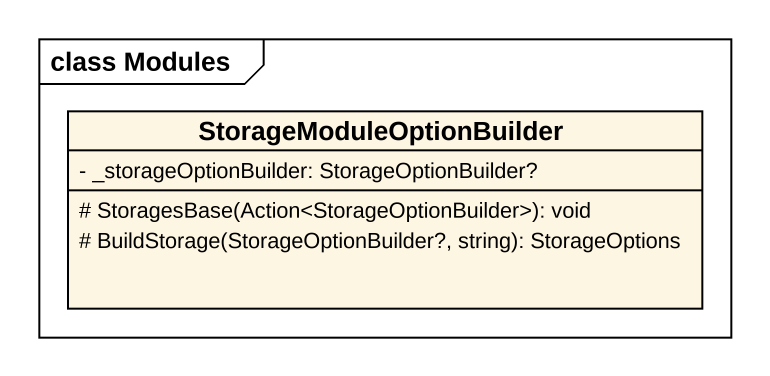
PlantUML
@startuml
mainframe class Modules
hide circle
hide empty members
skinparam classAttributeIconSize 0
class StorageModuleOptionBuilder {
  - _storageOptionBuilder: StorageOptionBuilder?
  # StoragesBase(Action<StorageOptionBuilder>): void
  # BuildStorage(StorageOptionBuilder?, string): StorageOptions
}
@enduml
